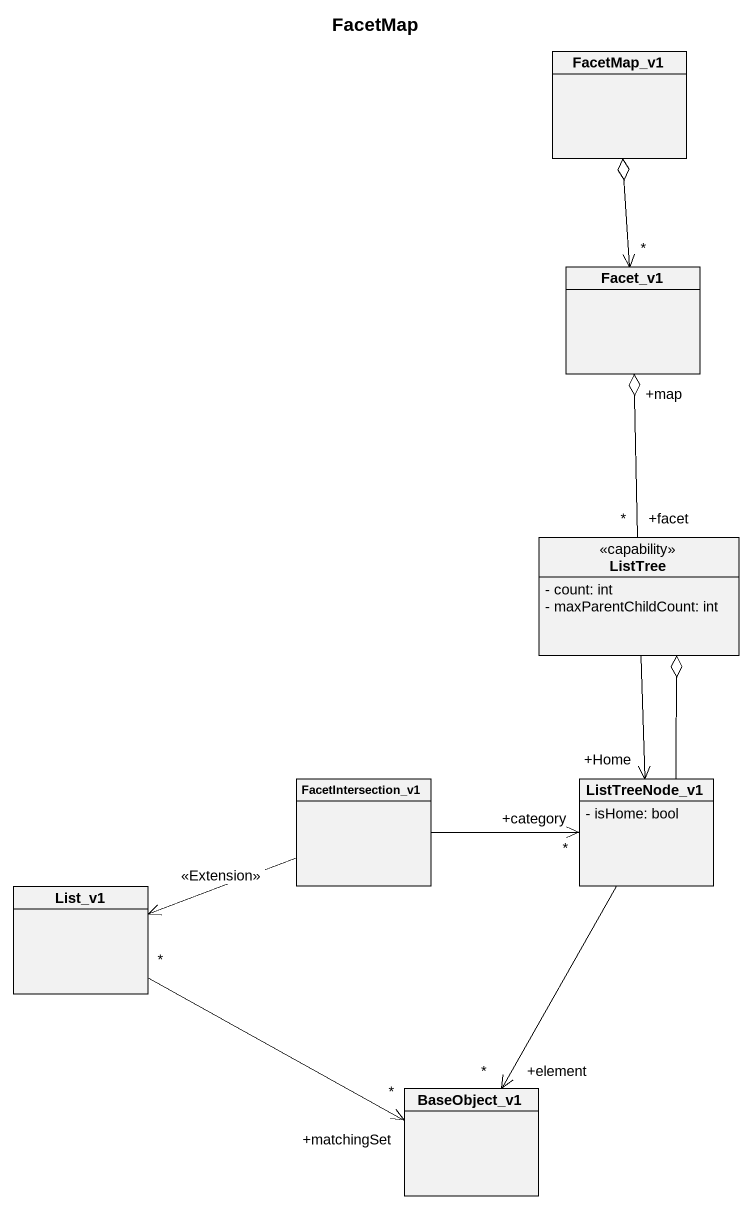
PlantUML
@startuml
title FacetMap
hide circle
hide empty members
skinparam classAttributeIconSize 0
class FacetMap_v1
class Facet_v1
class ListTree <<capability>> {
  - count: int
  - maxParentChildCount: int
}
class FacetIntersection_v1
class ListTreeNode_v1 {
  - isHome: bool
}
class List_v1
class BaseObject_v1
Facet_v1 "*" <-up-o FacetMap_v1
ListTree "+facet\n*" -up-o "+map" Facet_v1
ListTree --> "+Home" ListTreeNode_v1
FacetIntersection_v1 -right-> "+category\n*" ListTreeNode_v1
FacetIntersection_v1 -left-> List_v1 : <<Extension>>
ListTreeNode_v1 -up-o ListTree
ListTreeNode_v1 --> "+element\n*" BaseObject_v1
List_v1 "*" -right-> "+matchingSet\n*" BaseObject_v1
@enduml
